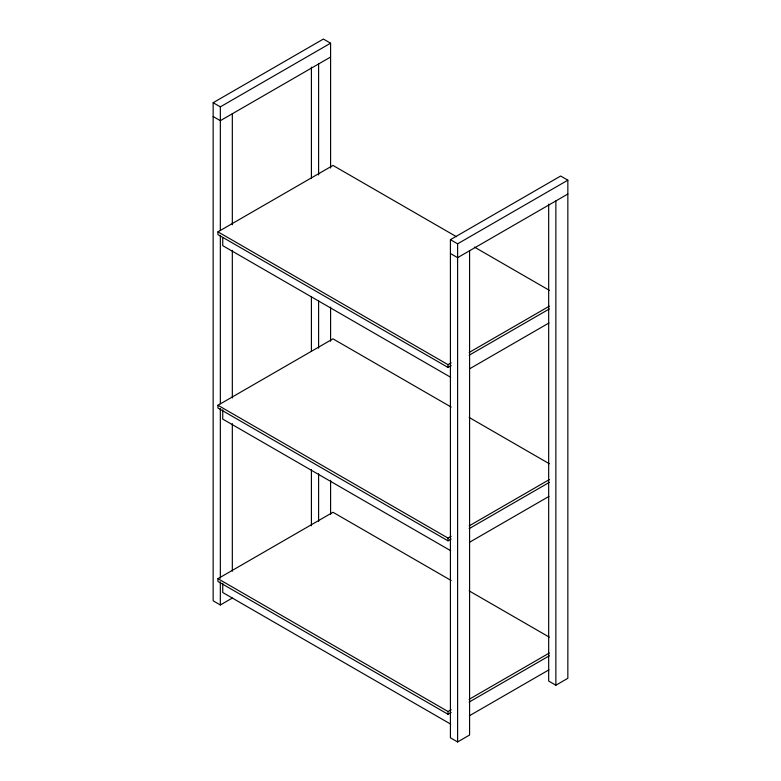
<?xml version="1.0" encoding="UTF-8"?>
<svg xmlns="http://www.w3.org/2000/svg" width="781" height="781" viewBox="0 0 781 781"><rect width="100%" height="100%" fill="white"/><g stroke="black" fill="none" stroke-linecap="round" stroke-linejoin="round"><path stroke-width="1.17" d="M232.328 598.051L220.34 604.972L213.154 600.814L213.154 102.701L323.393 39.05L330.588 43.199L330.588 168.042M213.154 102.701L220.34 106.851L330.588 43.199M330.588 57.042L220.34 120.684L213.154 116.535M451.184 365.606L448.021 367.441L217.948 234.603L217.948 231.84L332.979 165.426L456.465 236.711M469.586 250.75L469.586 735.028L457.607 741.95L450.412 737.801L450.412 239.679L560.66 176.028L567.846 180.186L567.846 678.298L555.867 685.22L548.672 681.071L548.672 204.105M450.412 239.679L457.607 243.828L567.846 180.186M567.846 194.02L457.607 257.662L450.412 253.513M451.184 539.027L448.021 540.852L217.948 408.024L217.948 405.261L332.979 338.847L451.184 407.086M217.948 231.84L448.021 364.668L451.184 362.843M469.127 352.485L549.336 306.172M469.127 355.248L549.336 308.944M469.42 368.915L548.975 322.983M451.184 712.448L448.021 714.273L217.948 581.445L217.948 578.682L332.979 512.268L451.184 580.508M217.948 405.261L448.021 538.089L451.184 536.264M469.127 525.906L549.336 479.593M469.127 528.669L549.336 482.365M469.42 542.336L548.975 496.404M217.948 578.682L448.021 711.511L451.184 709.685M469.127 699.327L549.336 653.014M469.127 702.09L549.336 655.786M469.42 715.757L548.975 669.825M474.399 247.069L549.336 290.337M450.696 377.291L222.741 245.673L222.741 237.609M469.127 417.445L549.336 463.758M450.696 550.712L222.741 419.094L222.741 409.869M469.127 590.866L549.336 637.169M450.696 724.124L222.741 592.515L222.741 583.29M555.867 200.942L555.867 685.22M457.607 243.828L457.607 741.95M448.021 364.668L448.021 367.441M448.021 538.089L448.021 540.852M448.021 711.511L448.021 714.273M330.588 307.109L330.588 341.268M330.588 480.325L330.588 514.484M318.599 63.954L318.599 174.964M318.599 300.607L318.599 348.18M318.599 473.833L318.599 521.405M311.414 67.127L311.414 178.127M311.414 296.458L311.414 351.352M311.414 469.674L311.414 525.789M232.328 113.762L232.328 224.772M232.328 250.389L232.328 397.998M232.328 423.614L232.328 571.214M220.34 106.851L220.34 230.473M220.34 235.354L220.34 403.689M220.34 408.57L220.34 578.135M220.34 581.796L220.34 604.972"/></g></svg>
